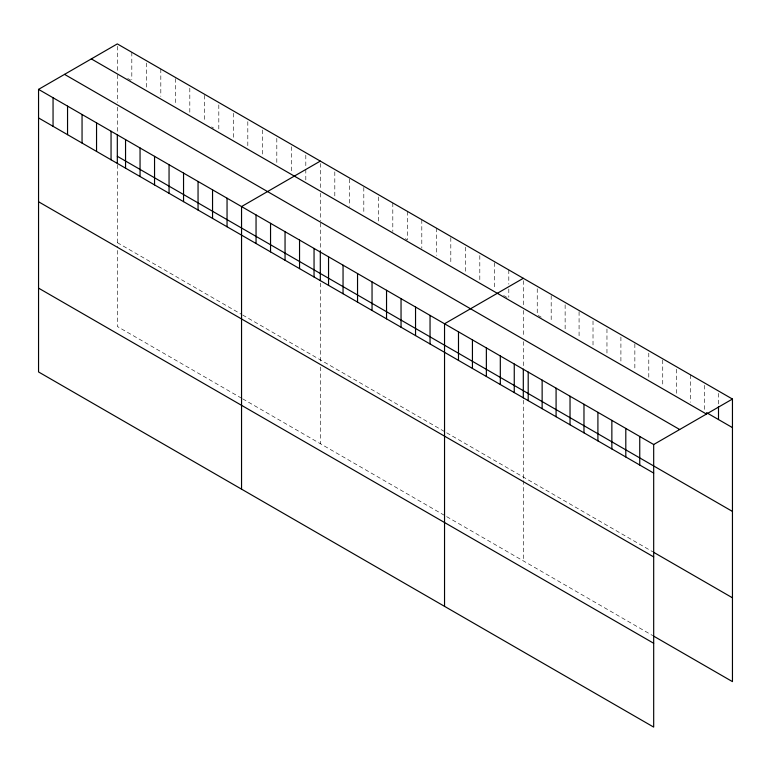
<?xml version="1.0" encoding="UTF-8"?>
<svg xmlns="http://www.w3.org/2000/svg" width="771" height="771" viewBox="0 0 771 771"><rect width="100%" height="100%" fill="white"/><g stroke="black" fill="none" stroke-linecap="round" stroke-linejoin="round"><path stroke-width="0.58" stroke-dasharray="3.85 2.89" d="M117.317 74.854L117.317 102.398M127.668 78.44L130.781 80.232M211.562 126.878L213.634 128.073M405.238 238.692L407.31 239.887L407.31 211.331M503.627 295.495L507.771 297.885M538.245 315.484L541.232 317.209M117.317 242.653L241.593 314.404M242.634 315.002L445.628 432.203M446.66 432.801L652.777 551.795M241.593 398.231L117.317 326.48L117.317 246.248M242.634 398.829L445.628 516.03M446.66 516.628L652.777 635.622M718.505 393.374L718.505 405.276M704.559 385.327L704.559 411.502M690.623 374.899L690.623 402.269M676.678 369.232L676.678 395.407M662.732 359.99L662.732 386.165M648.787 353.128L648.787 379.303M634.851 343.885L634.851 370.07M620.906 337.023L620.906 363.208M606.96 328.976L606.96 355.161M593.015 320.929L593.015 347.104M579.079 311.686L579.079 337.871M565.133 304.824L565.133 331.01M551.188 295.592L551.188 321.767M537.242 288.73L537.242 313.72M523.307 280.683L523.307 305.663M523.307 310.453L523.307 336.792M523.307 341.582L523.307 366.736M523.307 400.274L523.307 479.446M523.307 480.641L523.307 560.874M508.802 269.927L508.802 284.21M508.802 288.971L508.802 297.298M494.307 262.747L494.307 288.923M479.803 255.567L479.803 280.557M465.308 247.192L465.308 272.182M450.804 237.632L450.804 263.807M436.309 228.071L436.309 255.442M421.804 219.696L421.804 248.262M392.805 202.956L392.805 231.512M378.31 196.962L378.31 223.147M363.806 187.401L363.806 213.586M349.311 179.036L349.311 206.406M334.807 171.856L334.807 198.031M320.312 163.481L320.312 188.471M320.312 193.251L320.312 220.795M320.312 223.185L320.312 249.534M320.312 283.082L320.312 362.245M320.312 367.035L320.312 443.672M305.808 155.106L305.808 168.194M305.808 169.389L305.808 181.291M291.313 146.741L291.313 172.916M276.808 138.366L276.808 163.356M262.313 129.991L262.313 156.176M247.809 121.625L247.809 147.801M233.314 113.25L233.314 138.24M218.81 104.885L218.81 131.06M204.315 95.325L204.315 121.5M189.811 88.135L189.811 113.125M175.316 78.575L175.316 104.76M160.811 69.014L160.811 96.385M146.317 63.029L146.317 89.205M131.812 52.274L131.812 79.644M117.317 46.279L117.317 71.269M117.317 107.188L117.317 132.333M117.317 164.686L117.317 245.043"/><path stroke-width="1.16" d="M38.55 89.378L653.683 444.52L653.683 727.101L38.55 371.95L38.55 89.378L117.317 43.899L732.45 399.05L732.45 681.622L653.769 636.2M320.312 161.1L241.545 206.57L241.545 489.151M523.307 278.302L444.539 323.772L444.539 606.353M653.683 444.52L732.45 399.05M706.554 412.658L732.45 427.606M91.325 58.904L706.458 414.056M64.542 74.373L679.675 429.514M117.317 156.291L732.45 511.433M38.55 117.934L653.683 473.076M653.769 552.373L732.45 597.795M38.55 201.761L653.683 556.903M38.55 288.123L653.683 643.274M718.505 406.471L718.505 419.559M639.747 436.473L639.747 465.029M625.801 428.425L625.801 456.981M611.856 420.368L611.856 448.934M597.91 412.321L597.91 440.877M583.975 404.274L583.975 432.83M570.029 396.227L570.029 424.782M556.084 388.17L556.084 416.735M542.138 380.122L542.138 408.678M528.202 372.075L528.202 400.631M523.307 369.126L523.307 397.884M514.257 364.018L514.257 392.584M500.312 355.971L500.312 384.527M486.366 347.923L486.366 376.479M472.43 339.876L472.43 368.432M458.485 331.819L458.485 360.385M430.045 315.397L430.045 343.962M415.54 307.031L415.54 335.587M401.045 298.656L401.045 327.222M386.541 290.291L386.541 318.847M372.046 281.916L372.046 310.472M357.542 273.541L357.542 302.107M343.047 265.176L343.047 293.732M328.542 256.801L328.542 285.357M320.312 250.729L320.312 280.683M314.048 248.435L314.048 276.991M299.543 240.06L299.543 268.616M285.048 231.685L285.048 260.251M270.544 223.32L270.544 251.876M256.049 214.945L256.049 243.501M227.05 198.205L227.05 226.761M212.545 189.83L212.545 218.395M198.051 181.464L198.051 210.02M183.546 173.089L183.546 201.645M169.051 164.715L169.051 193.28M154.547 156.349L154.547 184.905M140.052 147.974L140.052 176.53M125.548 139.599L125.548 168.165M117.317 134.732L117.317 163.481M111.053 131.234L111.053 159.79M96.548 122.859L96.548 151.424M82.054 114.493L82.054 143.049M67.549 106.119L67.549 134.674M53.054 97.744L53.054 126.309"/></g></svg>
